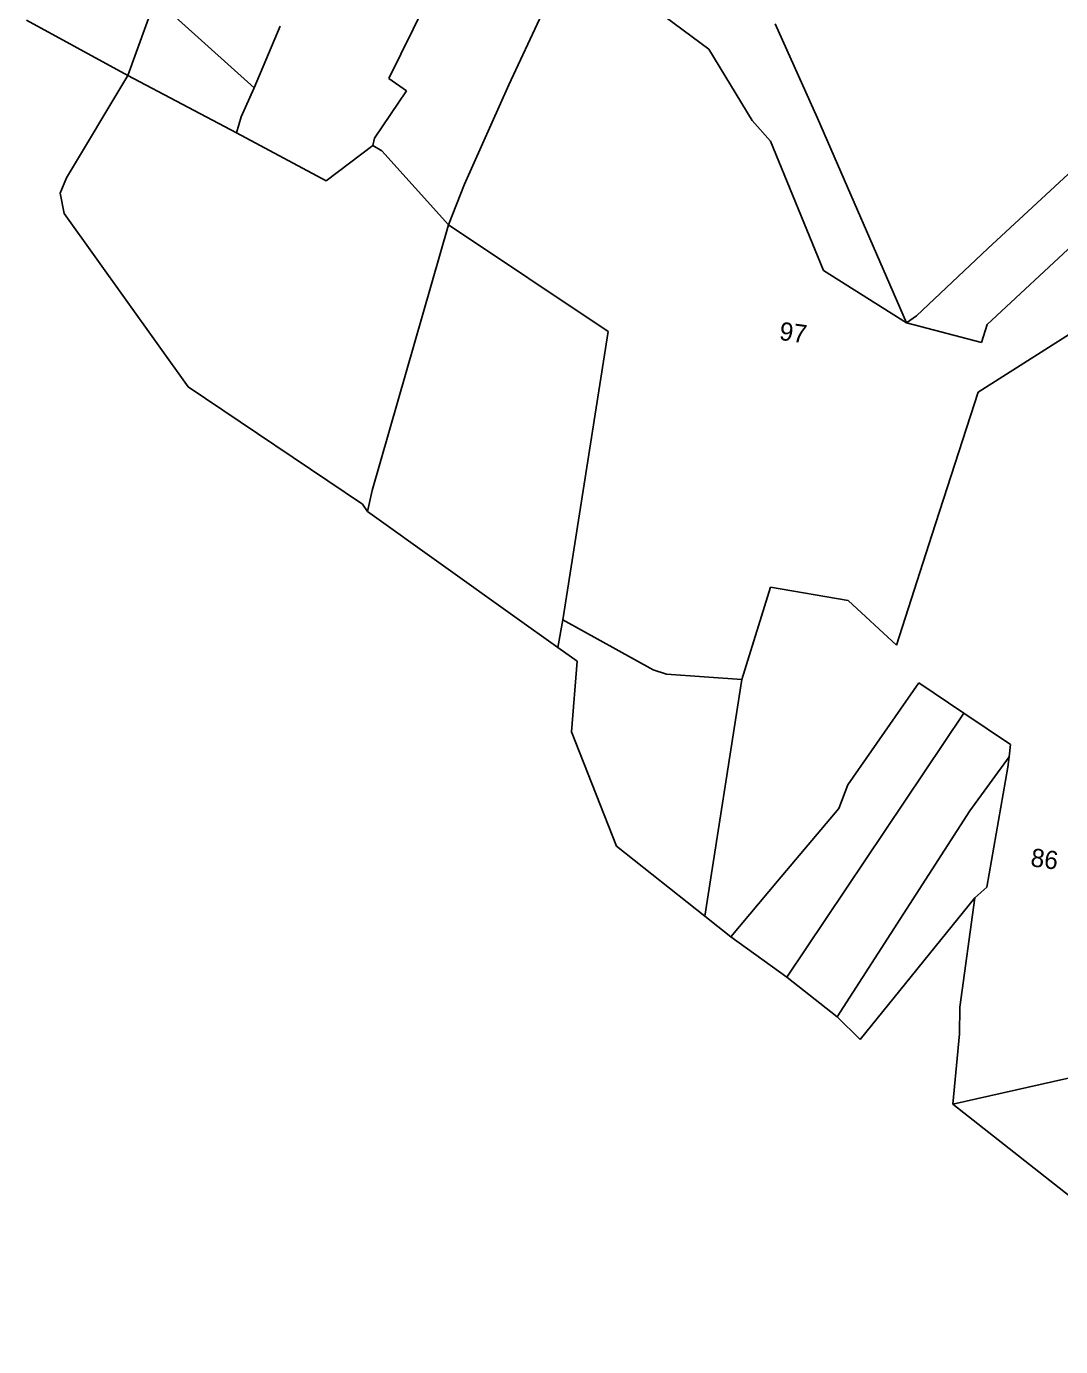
# Model space of a CAD drawing. Header units: metres. Extents: x 291974 to 293244, y 2020596 to 2023640.
# Drawn here: x 292073.8 to 292278, y 2020603.8 to 2020864.5 of the extents above; entities that cross this region are included whole.
import ezdxf
from ezdxf.enums import TextEntityAlignment as Align

# ---------------------------------------------------------------- set-up
doc = ezdxf.new("R2010")
doc.units = ezdxf.units.M
doc.header["$MEASUREMENT"] = 0
for name, color, linetype in [('POLY_PARCEL', 6, 'Continuous'), ('TEXT_PARCEL', 7, 'Continuous'), ('V_BOUND_LINE', 7, 'Continuous')]:
    doc.layers.add(name, color=color, linetype=linetype)
doc.styles.add('TEXT_MAP', font='')
doc.styles.get('TEXT_MAP').set_extended_font_data('Kruti Dev 050')

msp = doc.modelspace()

# ---------------------------------------------------------------- linework, layer by layer
at = {"layer": 'POLY_PARCEL'}
for p, q in [((292208.56, 2020860.05), (292181.84, 2020879.89)), ((292099.3, 2020870), (292093.89, 2020854.87)), ((292118.82, 2020852.41), (292099.3, 2020870)), ((292152.54, 2020868.78), (292145.37, 2020854.24)), ((292169.05, 2020852.98), (292175.62, 2020866.97)), ((292221.64, 2020865.04), (292230.02, 2020846.41)), ((292118.82, 2020852.41), (292123.91, 2020864.55)), ((292217.13, 2020845.94), (292208.56, 2020860.05)), ((292093.89, 2020854.87), (292115.31, 2020843.5)), ((292145.37, 2020854.24), (292148.9, 2020851.83)), ((292116.23, 2020846.67), (292118.82, 2020852.41)), ((292148.9, 2020851.83), (292142.54, 2020842.49)), ((292160.34, 2020833.35), (292169.05, 2020852.98)), ((292115.31, 2020843.5), (292116.23, 2020846.67)), ((292230.02, 2020846.41), (292247.6, 2020806.01)), ((292220.72, 2020841.88), (292217.13, 2020845.94)), ((292132.99, 2020834), (292115.31, 2020843.5)), ((292142.54, 2020842.49), (292142.21, 2020841.02)), ((292231.21, 2020816.35), (292220.72, 2020841.88)), ((292263.64, 2020820.66), (292288.38, 2020843.64)), ((292142.21, 2020841.02), (292132.99, 2020834)), ((292142.21, 2020841.02), (292143.99, 2020839.96)), ((292143.99, 2020839.96), (292157.19, 2020825.36)), ((292157.19, 2020825.36), (292160.34, 2020833.35)), ((292157.19, 2020825.36), (292142.11, 2020772.9)), ((292157.19, 2020825.36), (292188.66, 2020804.28)), ((292249.58, 2020807.4), (292263.64, 2020820.66)), ((292281.36, 2020822.27), (292263.54, 2020805.65)), ((292247.6, 2020806.01), (292231.21, 2020816.35)), ((292247.6, 2020806.01), (292249.58, 2020807.4)), ((292262.37, 2020802.09), (292247.6, 2020806.01)), ((292284.98, 2020807.1), (292261.75, 2020792.31)), ((292263.54, 2020805.65), (292262.37, 2020802.09)), ((292188.66, 2020804.28), (292179.72, 2020747.33)), ((292261.75, 2020792.31), (292252.57, 2020764.07)), ((292142.11, 2020772.9), (292141.2, 2020768.7)), ((292252.57, 2020764.07), (292245.64, 2020742.3)), ((292220.71, 2020753.79), (292215.08, 2020735.54)), ((292236.08, 2020751.17), (292220.71, 2020753.79)), ((292245.64, 2020742.3), (292236.08, 2020751.17)), ((292179.72, 2020747.33), (292178.73, 2020741.87)), ((292197.56, 2020737.48), (292179.72, 2020747.33)), ((292200.2, 2020736.58), (292197.56, 2020737.48)), ((292215.08, 2020735.54), (292200.2, 2020736.58)), ((292215.08, 2020735.54), (292207.76, 2020688.78)), ((292236, 2020714.75), (292250.02, 2020734.91)), ((292250.02, 2020734.91), (292258.93, 2020728.88)), ((292258.93, 2020728.88), (292223.95, 2020676.77)), ((292258.93, 2020728.88), (292268.09, 2020722.69)), ((292268.09, 2020722.69), (292267.83, 2020720.25)), ((292267.83, 2020720.25), (292260.11, 2020709.57)), ((292267.83, 2020720.25), (292267.62, 2020718.21)), ((292267.62, 2020718.21), (292263.46, 2020694.52)), ((292234.26, 2020710.03), (292236, 2020714.75)), ((292222.12, 2020695.68), (292234.26, 2020710.03)), ((292260.11, 2020709.57), (292233.92, 2020668.88)), ((292212.9, 2020684.7), (292222.12, 2020695.68)), ((292263.46, 2020694.52), (292261.11, 2020692.39)), ((292295.93, 2020660.5), (292256.75, 2020651.63))]:
    msp.add_line(p, q, dxfattribs=at)
at = {"layer": 'V_BOUND_LINE'}
for p, q in [((292093.89, 2020854.87), (292073.84, 2020865.79)), ((292081.77, 2020834.62), (292093.89, 2020854.87)), ((292080.49, 2020831.62), (292081.77, 2020834.62)), ((292081.26, 2020827.59), (292080.49, 2020831.62)), ((292105.75, 2020793.34), (292081.26, 2020827.59)), ((292140.19, 2020770.14), (292105.75, 2020793.34)), ((292141.2, 2020768.7), (292140.19, 2020770.14)), ((292170.23, 2020747.89), (292141.2, 2020768.7)), ((292178.73, 2020741.87), (292170.23, 2020747.89)), ((292182.6, 2020739.13), (292178.73, 2020741.87)), ((292181.48, 2020725.2), (292182.6, 2020739.13)), ((292190.34, 2020702.61), (292181.48, 2020725.2)), ((292207.76, 2020688.78), (292190.34, 2020702.61)), ((292261.11, 2020692.39), (292238.45, 2020664.44)), ((292258.1, 2020670.85), (292261.11, 2020692.39)), ((292212.9, 2020684.7), (292207.76, 2020688.78)), ((292223.95, 2020676.77), (292212.9, 2020684.7)), ((292233.92, 2020668.88), (292223.95, 2020676.77)), ((292258.03, 2020665.52), (292258.1, 2020670.85)), ((292238.45, 2020664.44), (292233.92, 2020668.88)), ((292256.75, 2020651.63), (292258.03, 2020665.52)), ((292317.53, 2020603.78), (292256.75, 2020651.63))]:
    msp.add_line(p, q, dxfattribs=at)

# ---------------------------------------------------------------- texts
at = {"layer": 'TEXT_PARCEL', "style": 'TEXT_MAP'}
for s, p in [('97', (292225.23, 2020804.07)), ('86', (292274.84, 2020700.1))]:
    msp.add_text(s, height=3.6, rotation=352.3236, dxfattribs=at).set_placement(p, align=Align.MIDDLE)

doc.saveas('drawing.dxf')
